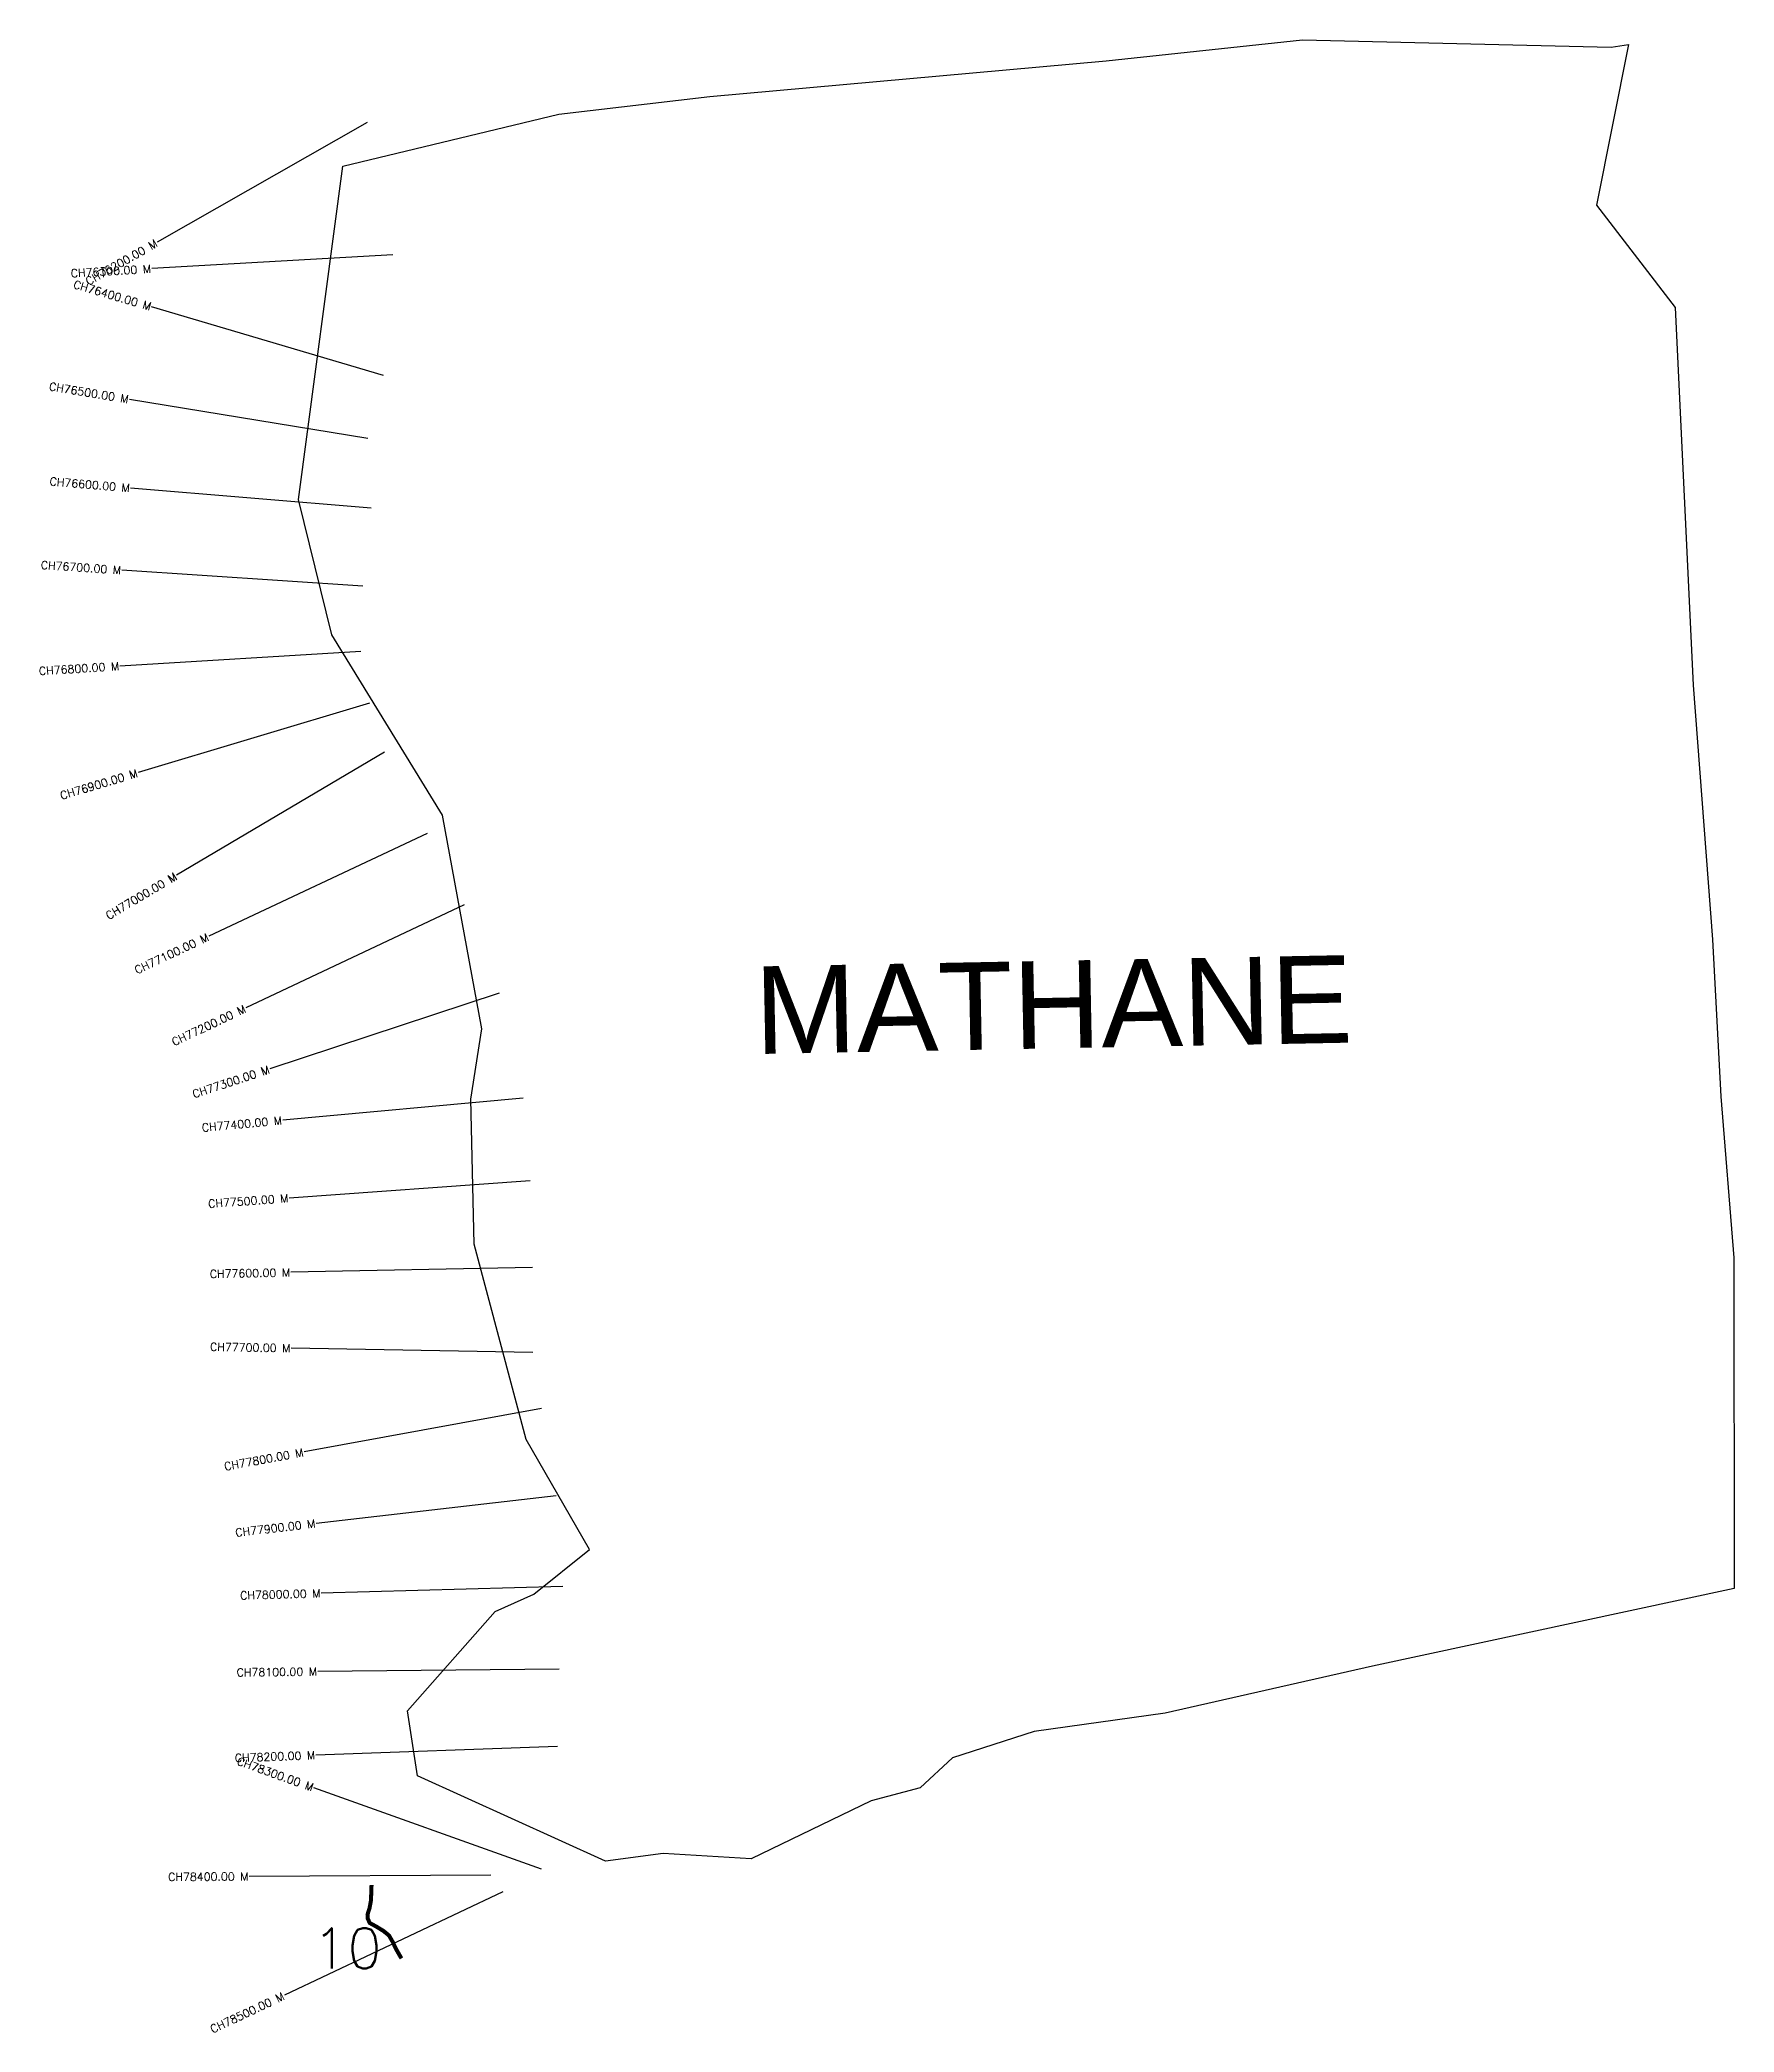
# Model space of a CAD drawing. Header units: metres. Extents: x 260536 to 262640, y 2162683 to 2165157.
import ezdxf
from ezdxf.enums import TextEntityAlignment as Align

# ---------------------------------------------------------------- set-up
doc = ezdxf.new("R2010")
doc.units = ezdxf.units.M
for name, color, linetype in [('CS', 134, 'Continuous'), ('CSMark', 6, 'Continuous'), ('UNPROTECTED', 10, 'Continuous'), ('village', 3, 'Continuous'), ('VILLAGE NAME', 250, 'Continuous')]:
    doc.layers.add(name, color=color, linetype=linetype)
doc.styles.get("Standard").update_dxf_attribs({"font": 'simplex.shx'})

msp = doc.modelspace()

# ---------------------------------------------------------------- linework, layer by layer
at = {"color": 6, "flags": 128}
msp.add_lwpolyline([(262508.8, 2165151.3), (262468.8, 2164952)], dxfattribs=at)
at = {"layer": 'CS'}
for p, q in [((260941.9, 2165054.6), (260681.2, 2164906.1)), ((260974.1, 2164890.4), (260674.6, 2164873.1)), ((260962.2, 2164740.6), (260674.4, 2164825.6)), ((260942.7, 2164662.1), (260646.7, 2164710.8)), ((260947.1, 2164575.5), (260648.2, 2164600.6)), ((260936.7, 2164478.7), (260637.4, 2164498.6)), ((260934.4, 2164397.9), (260635, 2164379.6)), ((260945, 2164333.4), (260657.6, 2164247.3)), ((260963.5, 2164272.8), (260705.4, 2164120)), ((261016.8, 2164171.9), (260745.3, 2164044.2)), ((261062.6, 2164083.3), (260791.4, 2163955.2)), ((261106.1, 2163973.6), (260821.3, 2163879.3)), ((261135.9, 2163843.1), (260837.2, 2163815.6)), ((261144.4, 2163740.4), (260845.2, 2163719)), ((261147.4, 2163632.7), (260847.4, 2163626.8)), ((261147.7, 2163527.1), (260847.8, 2163532.5)), ((261158.8, 2163457.8), (260863.8, 2163403.7)), ((261176.7, 2163349.3), (260878.6, 2163315)), ((261185, 2163236.6), (260885.1, 2163228.4)), ((261180.7, 2163134.2), (260880.8, 2163131)), ((261178.3, 2163038.1), (260878.5, 2163027.3)), ((261158.6, 2162885.8), (260876, 2162986.5)), ((261095.7, 2162878.2), (260795.7, 2162876.6)), ((261110.4, 2162857.3), (260839.2, 2162729.2))]:
    msp.add_line(p, q, dxfattribs=at)
at = {"layer": 'UNPROTECTED', "const_width": 5, "flags": 128}
msp.add_lwpolyline([(260947.5, 2162866), (260946.8, 2162846.8), (260945, 2162837.2), (260942.5, 2162829.3), (260942.8, 2162824.2), (260945.3, 2162818.8), (260953.2, 2162814.5), (260962.5, 2162808.8), (260969.2, 2162803.3), (260973.8, 2162795.3), (260977.8, 2162786.8), (260981.1, 2162781), (260983.2, 2162777.3), (260984.7, 2162774.8)], dxfattribs=at)
at = {"layer": 'village', "color": 6}
for points in [[(262640, 2163234.1, 0), (262190.7, 2163137.9, 0), (261933.1, 2163079.3, 0), (261770.7, 2163056.8, 0), (261669.2, 2163023.8, 0), (261628.8, 2162986.7, 0), (261567.9, 2162970.4, 0), (261418.9, 2162898.5, 0), (261309.9, 2162904.9, 0), (261238.3, 2162895.7, 0), (261004.6, 2163001.7, 0), (260992, 2163082.1, 0), (261101.1, 2163205.8, 0), (261149.2, 2163227.3, 0), (261218.2, 2163282.7, 0), (261139.5, 2163419.2, 0), (261074.8, 2163661.6, 0), (261070.8, 2163841.7, 0), (261084.5, 2163929, 0), (261035.7, 2164194.3, 0), (260898.2, 2164418.4, 0), (260856.6, 2164586.6, 0), (260911.8, 2165000.3, 0), (261180.1, 2165064.9, 0), (261367.7, 2165086.8, 0), (261860.1, 2165131.1, 0), (262103.8, 2165157.2, 0), (262487.4, 2165148.3, 0), (262508.8, 2165151.3, 0)], [(262468.8, 2164952, 0), (262566.9, 2164824.9, 0), (262589.2, 2164356, 0), (262612.9, 2164040.1, 0), (262623.5, 2163845, 0), (262639.7, 2163644.8, 0), (262640, 2163234.1, 0)]]:
    msp.add_polyline3d(points, dxfattribs=at)

# ---------------------------------------------------------------- texts
at = {"insert": (260874.5, 2162812.5), "char_height": 50, "attachment_point": 1}
msp.add_mtext_dynamic_manual_height_columns('10', width=70.183, gutter_width=1, heights=[0], dxfattribs=at)
at = {"layer": 'CSMark'}
for s, rotation, p in [('CH76200.00 M', 29.6726, (260680.3, 2164905.6)), ('CH76300.00 M', 3.3192, (260673.6, 2164873)), ('CH76400.00 M', 343.5585, (260673.5, 2164825.8)), ('CH76500.00 M', 350.6628, (260645.7, 2164710.9)), ('CH76600.00 M', 355.2068, (260647.2, 2164600.7)), ('CH76700.00 M', 356.2045, (260636.4, 2164498.6)), ('CH76800.00 M', 3.5051, (260634, 2164379.5)), ('CH76900.00 M', 16.6775, (260656.7, 2164247)), ('CH77000.00 M', 30.6185, (260704.5, 2164119.5)), ('CH77100.00 M', 25.1861, (260744.4, 2164043.8)), ('CH77200.00 M', 25.285, (260790.5, 2163954.8)), ('CH77300.00 M', 18.3143, (260820.3, 2163879)), ('CH77400.00 M', 5.2718, (260836.2, 2163815.5)), ('CH77500.00 M', 4.0904, (260844.2, 2163718.9)), ('CH77600.00 M', 1.1393, (260846.4, 2163626.7)), ('CH77700.00 M', 358.9617, (260846.8, 2163532.5)), ('CH77800.00 M', 10.3904, (260862.8, 2163403.5)), ('CH77900.00 M', 6.5701, (260877.6, 2163314.9)), ('CH78000.00 M', 1.5776, (260884.1, 2163228.3)), ('CH78100.00 M', 0.6254, (260879.8, 2163131)), ('CH78200.00 M', 2.0516, (260877.5, 2163027.3)), ('CH78300.00 M', 340.3867, (260875.1, 2162986.9)), ('CH78400.00 M', 0.3055, (260794.7, 2162876.6)), ('CH78500.00 M', 25.2717, (260838.3, 2162728.8))]:
    msp.add_text(s, height=10, rotation=rotation, dxfattribs=at).set_placement(p, align=Align.MIDDLE_RIGHT)
at = {"layer": 'VILLAGE NAME', "insert": (261422.2, 2164006.5), "char_height": 108.748, "attachment_point": 1, "rotation": 1.1028}
msp.add_mtext_dynamic_manual_height_columns('{\\fArial|b0|i0|c0|p34;MATHANE}', width=726.929, gutter_width=543.7, heights=[0], dxfattribs=at)

doc.saveas('drawing.dxf')
